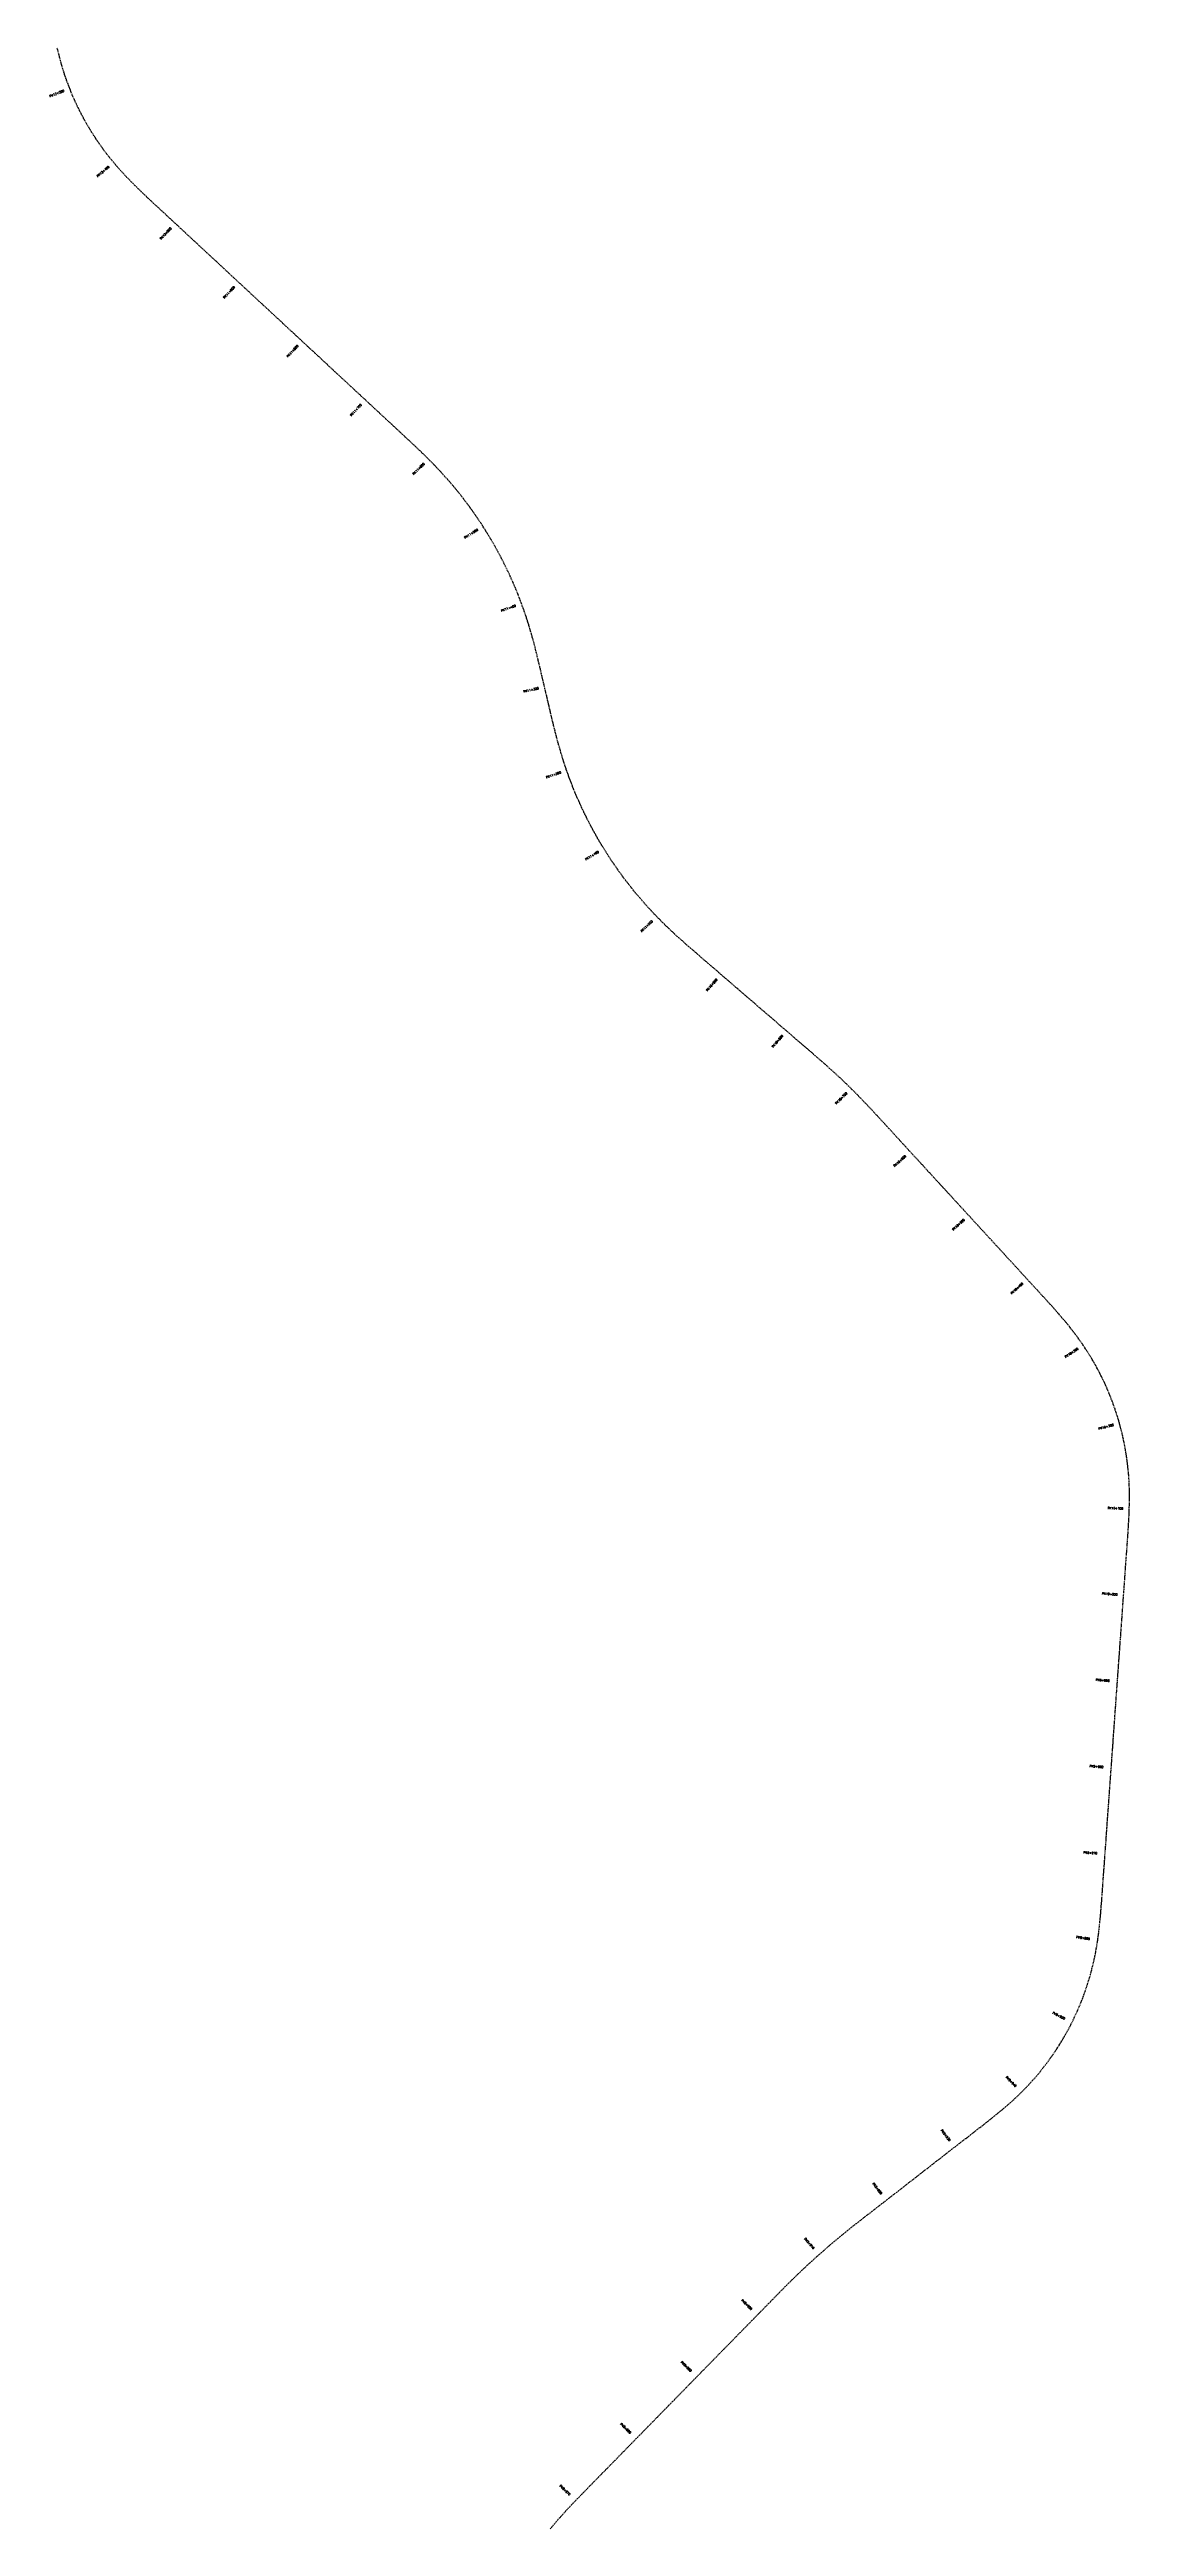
# Model space of a CAD drawing. Header units: metres. Extents: x 995300 to 1002517, y 1006421 to 1017867.
# Drawn here: x 997074 to 998323, y 1012126 to 1014989 of the extents above; entities that cross this region are included whole.
import ezdxf

# ---------------------------------------------------------------- set-up
doc = ezdxf.new("R2010")
doc.units = ezdxf.units.M
doc.linetypes.add('DASHED', pattern=[0.75, 0.5, -0.25])
doc.layers.add('C-ROAD-PROF', color=1, linetype='DASHED')
doc.styles.get("Standard").update_dxf_attribs({"font": 'simplex.shx'})

msp = doc.modelspace()

# ---------------------------------------------------------------- linework, layer by layer
at = {"layer": 'C-ROAD-PROF', "color": 1, "linetype": 'DASHED', "lineweight": -3, "ltscale": 2}
msp.add_polyline3d([(997653, 1012123.4, 2552), (997656.2, 1012127.3, 2552), (997660, 1012131.8, 2552), (997664.7, 1012137.1, 2552), (997670.7, 1012143.8, 2552), (997677.5, 1012151.1, 2552), (997684.5, 1012158.3, 2552), (997691.4, 1012165.4, 2552), (997698.4, 1012172.6, 2552), (997704.7, 1012179, 2552), (997711.7, 1012186.2, 2552), (997718.7, 1012193.3, 2552), (997725.7, 1012200.4, 2552), (997732.7, 1012207.6, 2552), (997739, 1012214, 2552), (997745.3, 1012220.5, 2552), (997752.3, 1012227.6, 2552), (997759.3, 1012234.7, 2552), (997766.3, 1012241.9, 2552), (997773.3, 1012249, 2552), (997780.3, 1012256.2, 2552), (997787.3, 1012263.3, 2552), (997793.6, 1012269.7, 2552), (997800.6, 1012276.9, 2552), (997806.9, 1012283.3, 2552), (997813.9, 1012290.5, 2552), (997820.9, 1012297.6, 2552), (997827.9, 1012304.8, 2552), (997834.2, 1012311.2, 2552), (997841.2, 1012318.3, 2552), (997847.5, 1012324.8, 2552), (997854.5, 1012331.9, 2552), (997861.5, 1012339, 2552), (997868.5, 1012346.2, 2552), (997874.8, 1012352.6, 2552), (997880.4, 1012358.3, 2552), (997881.1, 1012359, 2552), (997887.4, 1012365.5, 2551.5), (997893, 1012371.2, 2551.2), (997893.7, 1012371.9, 2551.2), (997894.4, 1012372.6, 2551.1), (997895.1, 1012373.3, 2551.1), (997895.8, 1012374, 2551), (997896.5, 1012374.8, 2551), (997903.5, 1012381.9, 2551), (997910.5, 1012389, 2551), (997917.5, 1012396.2, 2551), (997924.5, 1012403.3, 2551), (997931.6, 1012410.3, 2551), (997938.8, 1012417.3, 2551), (997946, 1012424.2, 2551), (997953.4, 1012431, 2551), (997960.8, 1012437.7, 2551), (997968.3, 1012444.3, 2551), (997975.8, 1012450.9, 2551), (997983.5, 1012457.3, 2551), (997991.2, 1012463.7, 2551), (997998.9, 1012470, 2551), (998006.8, 1012476.2, 2551), (998014.7, 1012482.4, 2551), (998022.6, 1012488.5, 2551), (998030.4, 1012494.6, 2551), (998037.6, 1012500.2, 2551), (998045.5, 1012506.3, 2551), (998053.4, 1012512.4, 2551), (998060.5, 1012517.9, 2551), (998067.6, 1012523.5, 2551), (998068.4, 1012524.1, 2551), (998076.3, 1012530.2, 2550.8), (998081, 1012533.9, 2550.6), (998081.8, 1012534.5, 2550.6), (998083.4, 1012535.7, 2550.6), (998084.2, 1012536.3, 2550.5), (998085.7, 1012537.6, 2550.5), (998086.5, 1012538.2, 2550.5), (998088.1, 1012539.4, 2550.5), (998088.9, 1012540, 2550.5), (998096.8, 1012546.2, 2550.3), (998103.9, 1012551.7, 2550.1), (998108.6, 1012555.4, 2550), (998109.4, 1012556, 2550), (998116.5, 1012561.5, 2550), (998123.6, 1012567, 2550), (998126.8, 1012569.5, 2550), (998127.6, 1012570.1, 2550), (998135.5, 1012576.2, 2549.9), (998143.4, 1012582.3, 2549.8), (998149.7, 1012587.3, 2549.8), (998150.5, 1012587.9, 2549.8), (998152.1, 1012589.1, 2549.8), (998152.9, 1012589.7, 2549.8), (998153.7, 1012590.3, 2549.7), (998156, 1012592.2, 2549.7), (998159.2, 1012594.6, 2549.6), (998160.7, 1012595.9, 2549.6), (998161.5, 1012596.5, 2549.6), (998163.1, 1012597.7, 2549.5), (998165.4, 1012599.6, 2549.5), (998167.8, 1012601.5, 2549.4), (998169.3, 1012602.7, 2549.3), (998170.1, 1012603.4, 2549.3), (998175.5, 1012607.8, 2549), (998176.3, 1012608.4, 2549), (998181.6, 1012613, 2549), (998186.1, 1012617, 2549), (998189.8, 1012620.3, 2549), (998193.4, 1012623.8, 2549), (998197, 1012627.3, 2549), (998199.1, 1012629.4, 2549), (998202.6, 1012633, 2548.9), (998203.3, 1012633.7, 2548.8), (998206.7, 1012637.3, 2548.7), (998210.1, 1012641, 2548.5), (998213.4, 1012644.8, 2548.3), (998216.6, 1012648.6, 2548.2), (998219.8, 1012652.5, 2548), (998222.3, 1012655.6, 2547.8), (998222.9, 1012656.4, 2547.8), (998225.4, 1012659.5, 2547.6), (998228.4, 1012663.5, 2547.4), (998230.1, 1012666, 2547.3), (998231.3, 1012667.6, 2547.2), (998231.9, 1012668.4, 2547.2), (998232.5, 1012669.2, 2547.1), (998233.6, 1012670.9, 2547), (998234.2, 1012671.7, 2546.9), (998237, 1012675.8, 2546.4), (998237.5, 1012676.7, 2546.3), (998238.1, 1012677.5, 2546.2), (998238.6, 1012678.3, 2546.1), (998239.2, 1012679.2, 2545.9), (998239.7, 1012680, 2545.8), (998241.9, 1012683.4, 2545.1), (998242.4, 1012684.2, 2544.9), (998242.9, 1012685.1, 2544.7), (998244.5, 1012687.6, 2544.1), (998245, 1012688.5, 2543.9), (998245.5, 1012689.4, 2543.8), (998246, 1012690.2, 2543.7), (998247.5, 1012692.8, 2543.3), (998248.5, 1012694.6, 2543), (998249.5, 1012696.3, 2542.8), (998250.5, 1012698, 2542.7), (998252.8, 1012702.4, 2542.3), (998253.8, 1012704.2, 2542.2), (998254.2, 1012705.1, 2542.1), (998254.7, 1012706, 2542), (998255.1, 1012706.9, 2542), (998257.4, 1012711.4, 2542), (998259.5, 1012715.9, 2542), (998261.6, 1012720.4, 2542), (998262, 1012721.3, 2542), (998262.4, 1012722.2, 2542.1), (998264.4, 1012726.8, 2543), (998266.3, 1012731.4, 2543.9), (998266.7, 1012732.4, 2544), (998267.1, 1012733.3, 2544.2), (998267.4, 1012734.2, 2544.3), (998268.2, 1012736.1, 2544.5), (998268.5, 1012737, 2544.6), (998269.6, 1012739.8, 2545), (998271.3, 1012744.5, 2545), (998272.9, 1012749.3, 2545), (998274.4, 1012754, 2545), (998275.9, 1012758.8, 2545), (998277.3, 1012763.6, 2545), (998278.6, 1012768.4, 2545), (998279.8, 1012773.3, 2545), (998281, 1012778.1, 2545), (998282.1, 1012783, 2545), (998283.1, 1012787.9, 2545), (998283.3, 1012788.9, 2545), (998283.5, 1012789.9, 2545), (998283.6, 1012790.9, 2545), (998284.2, 1012793.8, 2544.8), (998285.2, 1012799.7, 2544.6), (998285.8, 1012803.7, 2544.4), (998286.1, 1012805.7, 2544.3), (998286.3, 1012807.7, 2544.3), (998286.5, 1012808.6, 2544.2), (998286.6, 1012809.6, 2544.2), (998287.6, 1012817.6, 2544), (998288.3, 1012824.5, 2543.8), (998288.4, 1012825.5, 2543.8), (998288.6, 1012827.5, 2543.7), (998288.7, 1012828.5, 2543.6), (998289.2, 1012833.5, 2543.5), (998289.3, 1012834.5, 2543.4), (998289.3, 1012835.5, 2543.4), (998289.6, 1012838.5, 2543.2), (998289.7, 1012839.5, 2543.1), (998289.8, 1012841.5, 2543), (998290.1, 1012845.5, 2542.7), (998290.3, 1012847.5, 2542.6), (998290.4, 1012848.5, 2542.5), (998291.1, 1012858.4, 2542.1), (998291.2, 1012859.4, 2542.1), (998291.3, 1012861.4, 2542.1), (998291.4, 1012862.4, 2542.1), (998291.8, 1012868.4, 2542.1), (998292.3, 1012875.4, 2542), (998292.4, 1012876.4, 2542), (998292.5, 1012878.4, 2541.9), (998292.6, 1012879.4, 2541.8), (998292.7, 1012881.4, 2541.7), (998292.8, 1012882.4, 2541.6), (998292.9, 1012883.4, 2541.6), (998293, 1012884.4, 2541.5), (998293, 1012885.4, 2541.5), (998293.1, 1012886.4, 2541.5), (998293.2, 1012888.3, 2541.5), (998293.3, 1012889.3, 2541.5), (998293.4, 1012890.3, 2541.5), (998293.5, 1012891.3, 2541.6), (998293.6, 1012893.3, 2541.7), (998293.7, 1012894.3, 2541.8), (998294, 1012898.3, 2542), (998294, 1012899.3, 2542), (998294.1, 1012900.3, 2542), (998294.2, 1012902.3, 2542), (998295, 1012912.3, 2542), (998295.7, 1012922.3, 2542), (998295.7, 1012923.3, 2542), (998296.4, 1012932.2, 2542.3), (998297.1, 1012942.2, 2542.6), (998297.8, 1012952.2, 2543), (998297.9, 1012953.2, 2543), (998298, 1012954.2, 2543), (998298, 1012955.2, 2543), (998298.1, 1012956.2, 2543), (998298.8, 1012966.1, 2543), (998299, 1012968.1, 2543), (998299.6, 1012977.1, 2543), (998300.2, 1012986.1, 2543), (998300.5, 1012989.1, 2543), (998301, 1012997.1, 2543), (998301.1, 1012998.1, 2543), (998301.2, 1013000.1, 2543.2), (998301.5, 1013003.1, 2543.4), (998302, 1013010, 2543.8), (998302, 1013011, 2543.9), (998302.1, 1013012, 2543.9), (998302.2, 1013014, 2544), (998302.3, 1013015, 2544.1), (998302.5, 1013017, 2544.3), (998302.5, 1013018, 2544.4), (998302.6, 1013019, 2544.4), (998303, 1013024, 2544.9), (998303, 1013025, 2545), (998303.1, 1013026, 2545.1), (998303.2, 1013027, 2545.1), (998303.2, 1013028, 2545.2), (998303.4, 1013030, 2545.3), (998303.5, 1013031, 2545.4), (998303.5, 1013032, 2545.4), (998303.6, 1013033, 2545.5), (998303.7, 1013034, 2545.6), (998303.7, 1013035, 2545.7), (998304.2, 1013041, 2546), (998304.2, 1013042, 2546), (998305, 1013051.9, 2546), (998305.7, 1013061.9, 2546), (998305.7, 1013062.9, 2546), (998306.4, 1013071.9, 2546), (998307.1, 1013081.9, 2546), (998307.8, 1013091.8, 2546), (998308.5, 1013101.8, 2546), (998309.2, 1013110.8, 2546), (998309.3, 1013112.8, 2546), (998309.4, 1013113.8, 2546), (998309.6, 1013116.8, 2546.2), (998309.7, 1013117.8, 2546.2), (998310.2, 1013125.7, 2546.1), (998310.3, 1013126.7, 2546), (998310.4, 1013127.7, 2546), (998310.5, 1013128.7, 2546), (998311.2, 1013138.7, 2546), (998311.8, 1013147.7, 2546), (998312.5, 1013156.7, 2546), (998313.2, 1013166.6, 2546), (998313.9, 1013176.6, 2546), (998314.6, 1013186.6, 2546), (998315.2, 1013195.6, 2546), (998316, 1013205.5, 2546), (998316.7, 1013215.5, 2546), (998317.4, 1013225.5, 2546), (998318, 1013234.5, 2546), (998318.7, 1013244.4, 2546), (998319.5, 1013254.4, 2546), (998320.2, 1013264.4, 2546), (998320.9, 1013274.4, 2546), (998321.5, 1013284.3, 2546), (998321.8, 1013290.3, 2546), (998321.9, 1013291.3, 2546), (998322.3, 1013301.3, 2545.7), (998322.4, 1013307.3, 2545.5), (998322.5, 1013308.3, 2545.5), (998322.5, 1013315.3, 2545.5), (998322.5, 1013316.3, 2545.5), (998322.5, 1013318.3, 2545.5), (998322.5, 1013319.3, 2545.5), (998322.5, 1013320.3, 2545.4), (998322.5, 1013321.3, 2545.5), (998322.5, 1013322.3, 2545.5), (998322.4, 1013325.3, 2545.4), (998322.3, 1013329.3, 2545.4), (998322.2, 1013330.3, 2545.4), (998322, 1013335.3, 2545.4), (998321.6, 1013340.3, 2545.5), (998321.6, 1013341.3, 2545.5), (998321.5, 1013342.3, 2545.5), (998321, 1013347.3, 2545.5), (998320.8, 1013349.3, 2545.5), (998320.7, 1013350.3, 2545.5), (998320.6, 1013351.3, 2545.5), (998320.5, 1013352.2, 2545.5), (998320.4, 1013353.2, 2545.5), (998320.3, 1013354.2, 2545.5), (998320.2, 1013355.2, 2545.5), (998320, 1013356.2, 2545.5), (998319.4, 1013361.2, 2545.4), (998319.1, 1013363.1, 2545.4), (998318.8, 1013365.1, 2545.4), (998318.6, 1013366.1, 2545.4), (998318.5, 1013367.1, 2545.3), (998318.1, 1013369.1, 2545.3), (998318, 1013370.1, 2545.3), (998317.1, 1013375, 2545.2), (998316.3, 1013378.9, 2545.1), (998316.1, 1013379.9, 2545.1), (998315, 1013384.8, 2545.3), (998313.9, 1013389.6, 2545.4), (998312.7, 1013394.5, 2545.6), (998311.4, 1013399.3, 2545.7), (998310.9, 1013401.3, 2545.8), (998310.6, 1013402.2, 2545.8), (998310.3, 1013403.2, 2545.8), (998310.1, 1013404.1, 2545.8), (998309.8, 1013405.1, 2545.8), (998309.5, 1013406.1, 2545.9), (998309.2, 1013407, 2546), (998308.9, 1013408, 2546), (998307.4, 1013412.7, 2546), (998305.8, 1013417.5, 2546), (998304.2, 1013422.2, 2546), (998302.4, 1013426.9, 2546), (998300.6, 1013431.6, 2546), (998300.3, 1013432.5, 2546), (998299.9, 1013433.4, 2545.9), (998299.5, 1013434.3, 2545.9), (998299.1, 1013435.3, 2545.9), (998297.2, 1013439.9, 2545.7), (998296.8, 1013440.8, 2545.7), (998295.6, 1013443.5, 2545.6), (998295.2, 1013444.4, 2545.6), (998294.8, 1013445.4, 2545.6), (998294.3, 1013446.3, 2545.7), (998293.9, 1013447.2, 2545.7), (998293.5, 1013448.1, 2545.7), (998293.1, 1013449, 2545.7), (998292.2, 1013450.8, 2545.7), (998291.8, 1013451.7, 2545.7), (998290.9, 1013453.5, 2545.8), (998290, 1013455.3, 2545.9), (998289.6, 1013456.2, 2545.9), (998289.1, 1013457.1, 2545.9), (998288.7, 1013458, 2545.9), (998287.8, 1013459.7, 2546), (998285.4, 1013464.2, 2546), (998283.5, 1013467.7, 2546), (998281.1, 1013472, 2546.1), (998280.6, 1013472.9, 2546.1), (998280, 1013473.8, 2546.1), (998277.5, 1013478.1, 2546.1), (998276.4, 1013479.8, 2546.1), (998273.8, 1013484, 2546.1), (998273.2, 1013484.8, 2546.2), (998272.2, 1013486.5, 2546.2), (998271.6, 1013487.3, 2546.2), (998268.8, 1013491.5, 2546.3), (998267.7, 1013493.2, 2546.3), (998264.8, 1013497.2, 2546.3), (998263.1, 1013499.7, 2546.3), (998262.5, 1013500.5, 2546.3), (998260.7, 1013502.9, 2546.4), (998260.1, 1013503.7, 2546.5), (998258.9, 1013505.3, 2546.6), (998257.7, 1013506.9, 2546.6), (998257.1, 1013507.7, 2546.7), (998256.5, 1013508.5, 2546.7), (998254.6, 1013510.8, 2546.7), (998254, 1013511.6, 2546.7), (998251.5, 1013514.7, 2546.9), (998250.8, 1013515.5, 2546.9), (998250.2, 1013516.3, 2546.9), (998249.6, 1013517, 2547), (998248.9, 1013517.8, 2547), (998248.3, 1013518.6, 2547), (998247.7, 1013519.4, 2547), (998246.4, 1013520.9, 2547), (998245.7, 1013521.6, 2547), (998241.8, 1013526.2, 2547.2), (998241.2, 1013527, 2547.2), (998240.5, 1013527.7, 2547.3), (998238.5, 1013530, 2547.4), (998237.9, 1013530.7, 2547.4), (998233.2, 1013536, 2547.7), (998232.6, 1013536.7, 2547.7), (998231.2, 1013538.2, 2547.8), (998230.6, 1013538.9, 2547.8), (998227.9, 1013541.9, 2548), (998227.2, 1013542.6, 2548), (998225.2, 1013544.9, 2548), (998224.5, 1013545.6, 2548), (998223.2, 1013547.1, 2548), (998222.5, 1013547.8, 2548), (998215.7, 1013555.2, 2548.3), (998209.6, 1013561.8, 2548.6), (998203.5, 1013568.4, 2548.8), (998202.9, 1013569.2, 2548.9), (998200.8, 1013571.4, 2549), (998200.2, 1013572.1, 2549), (998193.4, 1013579.5, 2549), (998187.3, 1013586.1, 2549), (998180.5, 1013593.5, 2549), (998174.5, 1013600.1, 2549), (998168.4, 1013606.7, 2549), (998163.6, 1013611.9, 2549), (998163, 1013612.6, 2549), (998156.9, 1013619.3, 2548.7), (998150.1, 1013626.6, 2548.5), (998144, 1013633.3, 2548.2), (998139.3, 1013638.4, 2548), (998138.6, 1013639.2, 2548), (998132.5, 1013645.8, 2548), (998127.1, 1013651.7, 2548), (998126.4, 1013652.4, 2548), (998123.7, 1013655.4, 2547.8), (998123.1, 1013656.1, 2547.8), (998119, 1013660.5, 2547.6), (998118.3, 1013661.3, 2547.6), (998117.7, 1013662, 2547.6), (998116.3, 1013663.5, 2547.5), (998114.3, 1013665.7, 2547.4), (998113.6, 1013666.4, 2547.4), (998112.9, 1013667.1, 2547.3), (998111.6, 1013668.6, 2547.2), (998110.9, 1013669.4, 2547.2), (998110.2, 1013670.1, 2547.2), (998109.5, 1013670.8, 2547.2), (998108.9, 1013671.6, 2547.2), (998107.5, 1013673, 2547.1), (998106.8, 1013673.8, 2547.1), (998106.2, 1013674.5, 2547.1), (998105.5, 1013675.2, 2547.1), (998104.8, 1013676, 2547.1), (998104.1, 1013676.7, 2547.1), (998102.8, 1013678.2, 2547.1), (998102.1, 1013678.9, 2547), (998098, 1013683.3, 2547.1), (998096.7, 1013684.8, 2547.1), (998096, 1013685.6, 2547.1), (998089.9, 1013692.2, 2547.2), (998083.2, 1013699.6, 2547.2), (998079.1, 1013704, 2547.2), (998073, 1013710.6, 2547.2), (998066.9, 1013717.2, 2547.2), (998064.2, 1013720.2, 2547.2), (998063.5, 1013720.9, 2547.2), (998062.2, 1013722.4, 2547.2), (998061.5, 1013723.1, 2547.1), (998058.1, 1013726.8, 2547), (998057.5, 1013727.5, 2547), (998050.7, 1013734.9, 2547), (998049.3, 1013736.4, 2547), (998043.3, 1013743, 2546.9), (998042.6, 1013743.8, 2546.9), (998036.5, 1013750.4, 2546.8), (998033.8, 1013753.3, 2546.8), (998032.4, 1013754.8, 2546.8), (998031.8, 1013755.5, 2546.8), (998031.1, 1013756.3, 2546.8), (998029.7, 1013757.7, 2546.8), (998027.7, 1013759.9, 2546.8), (998027, 1013760.7, 2546.8), (998020.2, 1013768, 2546.8), (998017.4, 1013770.9, 2546.8), (998013.3, 1013775.2, 2546.8), (998008.4, 1013780.2, 2546.9), (998007.7, 1013781, 2546.9), (998004.9, 1013783.8, 2547), (997997.8, 1013790.8, 2547), (997990.6, 1013797.8, 2547), (997983.3, 1013804.6, 2547), (997975.9, 1013811.3, 2547), (997969.9, 1013816.6, 2547), (997969.1, 1013817.3, 2547), (997966.9, 1013819.3, 2547.2), (997966.1, 1013819.9, 2547.2), (997963.9, 1013821.9, 2547.3), (997961.6, 1013823.9, 2547.4), (997960.9, 1013824.5, 2547.5), (997960.1, 1013825.2, 2547.5), (997959.3, 1013825.8, 2547.5), (997956.3, 1013828.5, 2547.7), (997955.6, 1013829.1, 2547.7), (997954.8, 1013829.8, 2547.8), (997954, 1013830.4, 2547.8), (997952.5, 1013831.7, 2547.9), (997951.8, 1013832.4, 2547.9), (997951, 1013833, 2548), (997950.3, 1013833.7, 2548), (997948.7, 1013835, 2547.9), (997948, 1013835.6, 2548), (997946.5, 1013836.9, 2548), (997945.7, 1013837.6, 2548), (997945, 1013838.2, 2548), (997944.2, 1013838.9, 2548), (997943.4, 1013839.6, 2548), (997942.7, 1013840.2, 2548), (997941.9, 1013840.9, 2548), (997941.2, 1013841.5, 2548), (997940.4, 1013842.2, 2548), (997939.6, 1013842.8, 2548), (997937.4, 1013844.8, 2548), (997935.1, 1013846.7, 2548), (997934.3, 1013847.4, 2548), (997931.3, 1013850, 2548.1), (997926, 1013854.6, 2548.1), (997922.2, 1013857.8, 2548.1), (997919.2, 1013860.4, 2548), (997917.7, 1013861.7, 2548), (997911.6, 1013867, 2547.7), (997910.9, 1013867.6, 2547.7), (997910.1, 1013868.3, 2547.7), (997908.6, 1013869.6, 2547.7), (997907.1, 1013870.9, 2547.7), (997906.3, 1013871.5, 2547.7), (997905.6, 1013872.2, 2547.7), (997904.8, 1013872.8, 2547.7), (997901, 1013876.1, 2547.9), (997900.3, 1013876.8, 2547.9), (997899.5, 1013877.4, 2547.9), (997898, 1013878.7, 2547.9), (997896.5, 1013880, 2548), (997895.7, 1013880.7, 2547.9), (997889.7, 1013885.9, 2547.7), (997888.9, 1013886.6, 2547.7), (997888.1, 1013887.2, 2547.6), (997887.4, 1013887.9, 2547.6), (997885.9, 1013889.2, 2547.5), (997885.1, 1013889.8, 2547.5), (997880.6, 1013893.7, 2547.5), (997879.8, 1013894.4, 2547.4), (997879, 1013895, 2547.4), (997876.8, 1013897, 2547.4), (997876, 1013897.7, 2547.3), (997873.7, 1013899.6, 2547.3), (997873, 1013900.3, 2547.2), (997870.7, 1013902.2, 2547.2), (997870, 1013902.9, 2547.2), (997869.2, 1013903.5, 2547.1), (997868.4, 1013904.2, 2547.1), (997863.1, 1013908.7, 2547), (997861.6, 1013910.1, 2547), (997860.1, 1013911.4, 2546.9), (997859.3, 1013912, 2546.9), (997858.6, 1013912.7, 2546.9), (997857.8, 1013913.3, 2546.9), (997855.6, 1013915.3, 2546.8), (997854.8, 1013915.9, 2546.8), (997854, 1013916.6, 2546.8), (997853.3, 1013917.2, 2546.7), (997852.5, 1013917.9, 2546.7), (997851, 1013919.2, 2546.6), (997850.3, 1013919.8, 2546.6), (997848.7, 1013921.2, 2546.6), (997848, 1013921.8, 2546.6), (997846.5, 1013923.1, 2546.5), (997845.7, 1013923.8, 2546.5), (997841.9, 1013927, 2546.4), (997835.1, 1013932.9, 2546.1), (997833.6, 1013934.2, 2546), (997832.8, 1013934.9, 2546), (997832.1, 1013935.5, 2546), (997829.8, 1013937.5, 2546), (997826, 1013940.7, 2546), (997825.3, 1013941.4, 2546), (997823.7, 1013942.7, 2545.9), (997823, 1013943.3, 2545.8), (997822.2, 1013944, 2545.8), (997821.5, 1013944.7, 2545.8), (997819.2, 1013946.6, 2545.7), (997818.5, 1013947.3, 2545.6), (997810.9, 1013953.8, 2545.4), (997810.2, 1013954.5, 2545.4), (997809.4, 1013955.2, 2545.4), (997807.9, 1013956.5, 2545.3), (997807.2, 1013957.2, 2545.3), (997799.7, 1013963.8, 2545.1), (997796, 1013967.2, 2545), (997795.3, 1013967.9, 2545), (997794.6, 1013968.6, 2545), (997789.5, 1013973.4, 2544.7), (997788.7, 1013974.1, 2544.7), (997788, 1013974.7, 2544.6), (997786.6, 1013976.1, 2544.5), (997785.9, 1013976.8, 2544.5), (997782.3, 1013980.3, 2544.4), (997780.9, 1013981.7, 2544.3), (997780.2, 1013982.5, 2544.3), (997779.5, 1013983.2, 2544.4), (997778.8, 1013983.9, 2544.4), (997778.1, 1013984.6, 2544.3), (997776.7, 1013986, 2544.3), (997776, 1013986.7, 2544.3), (997774.6, 1013988.2, 2544.3), (997773.9, 1013988.9, 2544.3), (997773.2, 1013989.6, 2544.2), (997769.8, 1013993.3, 2544.1), (997769.1, 1013994, 2544.1), (997767.1, 1013996.2, 2544), (997761.7, 1014002.1, 2544), (997756.5, 1014008.2, 2544), (997751.3, 1014014.3, 2544), (997747.5, 1014019, 2544), (997746.9, 1014019.7, 2544), (997742.6, 1014025.2, 2544.1), (997740.7, 1014027.6, 2544.1), (997737.1, 1014032.4, 2544.1), (997736.5, 1014033.2, 2544.1), (997735.4, 1014034.8, 2544.1), (997734.8, 1014035.6, 2544.1), (997733, 1014038.1, 2544.1), (997732.4, 1014038.9, 2544.2), (997731.3, 1014040.5, 2544.2), (997730.7, 1014041.3, 2544.2), (997730.1, 1014042.1, 2544.2), (997729.5, 1014043, 2544.2), (997729, 1014043.8, 2544.2), (997727.2, 1014046.2, 2544.3), (997726.7, 1014047.1, 2544.3), (997726.1, 1014047.9, 2544.3), (997725.6, 1014048.7, 2544.3), (997725, 1014049.6, 2544.4), (997724.4, 1014050.4, 2544.4), (997723.9, 1014051.2, 2544.4), (997719.5, 1014057.9, 2544.5), (997718.4, 1014059.6, 2544.5), (997714.2, 1014066.4, 2544.5), (997713.7, 1014067.2, 2544.5), (997713.1, 1014068.1, 2544.5), (997712.1, 1014069.8, 2544.5), (997711.6, 1014070.6, 2544.5), (997711.1, 1014071.5, 2544.5), (997710.6, 1014072.4, 2544.5), (997710, 1014073.2, 2544.5), (997709.5, 1014074.1, 2544.6), (997709, 1014074.9, 2544.5), (997708.5, 1014075.8, 2544.5), (997707.5, 1014077.5, 2544.5), (997707, 1014078.4, 2544.6), (997706.5, 1014079.3, 2544.6), (997706, 1014080.1, 2544.6), (997705.6, 1014081, 2544.6), (997705.1, 1014081.9, 2544.6), (997704.6, 1014082.8, 2544.6), (997704.1, 1014083.6, 2544.6), (997703.6, 1014084.5, 2544.6), (997703.1, 1014085.4, 2544.6), (997702.6, 1014086.3, 2544.7), (997702.2, 1014087.1, 2544.7), (997701.7, 1014088, 2544.7), (997701.2, 1014088.9, 2544.8), (997700.7, 1014089.8, 2544.8), (997700.3, 1014090.7, 2544.9), (997699.3, 1014092.4, 2544.9), (997698.4, 1014094.2, 2545), (997697.5, 1014096, 2545.1), (997695.7, 1014099.5, 2545.1), (997694.8, 1014101.3, 2545.2), (997694.3, 1014102.2, 2545.2), (997693.9, 1014103.1, 2545.2), (997693.4, 1014104, 2545.1), (997692.6, 1014105.8, 2545.1), (997691.7, 1014107.6, 2545), (997691.3, 1014108.5, 2545), (997689.5, 1014112.1, 2544.6), (997689.1, 1014113, 2544.6), (997688.3, 1014114.9, 2544.4), (997687.9, 1014115.8, 2544.4), (997687, 1014117.6, 2544.3), (997686.6, 1014118.5, 2544.3), (997686.2, 1014119.4, 2544.3), (997685.8, 1014120.3, 2544.3), (997685.4, 1014121.2, 2544.3), (997684.6, 1014123.1, 2544.4), (997684.2, 1014124, 2544.4), (997683.8, 1014124.9, 2544.4), (997683.4, 1014125.8, 2544.5), (997683, 1014126.7, 2544.5), (997682.6, 1014127.7, 2544.5), (997682.2, 1014128.6, 2544.5), (997681.9, 1014129.5, 2544.5), (997680, 1014134.1, 2544.6), (997679.6, 1014135.1, 2544.6), (997679.2, 1014136, 2544.6), (997678.5, 1014137.8, 2544.6), (997678.1, 1014138.8, 2544.6), (997677.7, 1014139.7, 2544.6), (997677.4, 1014140.6, 2544.6), (997677, 1014141.6, 2544.6), (997676.7, 1014142.5, 2544.6), (997676.3, 1014143.4, 2544.6), (997675.9, 1014144.4, 2544.5), (997675.2, 1014146.2, 2544.5), (997674.9, 1014147.2, 2544.5), (997674.6, 1014148.1, 2544.5), (997674.2, 1014149.1, 2544.5), (997673.9, 1014150, 2544.4), (997673.5, 1014150.9, 2544.4), (997673.2, 1014151.9, 2544.4), (997672.9, 1014152.8, 2544.4), (997672.5, 1014153.8, 2544.5), (997672.2, 1014154.7, 2544.5), (997671.9, 1014155.7, 2544.5), (997671.5, 1014156.6, 2544.5), (997671.2, 1014157.5, 2544.6), (997670.9, 1014158.5, 2544.6), (997670.6, 1014159.4, 2544.7), (997670.2, 1014160.4, 2544.7), (997669.9, 1014161.3, 2544.8), (997668.4, 1014166.1, 2545), (997667.8, 1014168, 2545.1), (997667.5, 1014168.9, 2545.1), (997665.1, 1014176.6, 2545.4), (997664.6, 1014178.5, 2545.5), (997664.3, 1014179.5, 2545.6), (997662.4, 1014186.2, 2546), (997662.1, 1014187.2, 2546.1), (997660.3, 1014193.9, 2546.6), (997660, 1014194.9, 2546.7), (997659.8, 1014195.9, 2546.8), (997659.3, 1014197.8, 2546.9), (997659, 1014198.8, 2547), (997658.8, 1014199.7, 2547), (997657.8, 1014203.6, 2547.1), (997657.1, 1014206.5, 2547.2), (997656.2, 1014210.4, 2547.3), (997655.9, 1014211.4, 2547.3), (997654.5, 1014217.2, 2547.3), (997653.6, 1014221.1, 2547.3), (997653.1, 1014223.1, 2547.4), (997652.7, 1014225, 2547.4), (997652.4, 1014226, 2547.4), (997651.5, 1014229.9, 2547.5), (997651.1, 1014231.8, 2547.6), (997650.8, 1014232.8, 2547.6), (997650.4, 1014234.8, 2547.7), (997650.2, 1014235.7, 2547.7), (997649.9, 1014236.7, 2547.8), (997649.5, 1014238.6, 2547.9), (997649.2, 1014239.6, 2547.9), (997649, 1014240.6, 2547.9), (997648.8, 1014241.6, 2547.9), (997648.6, 1014242.5, 2548), (997646.5, 1014251.3, 2548), (997644.5, 1014260.1, 2548), (997643.3, 1014264.9, 2548), (997642.9, 1014266.9, 2548), (997642.6, 1014267.9, 2548), (997641.5, 1014272.7, 2548), (997641.2, 1014273.7, 2548), (997641, 1014274.7, 2548), (997640.8, 1014275.6, 2548), (997639.4, 1014281.5, 2548.1), (997638.9, 1014283.4, 2548.1), (997638, 1014287.3, 2548.2), (997637, 1014291.2, 2548.2), (997636.8, 1014292.2, 2548.2), (997634.6, 1014300.9, 2548.3), (997632.5, 1014308.6, 2548.3), (997631.9, 1014310.5, 2548.4), (997631.4, 1014312.5, 2548.4), (997631.1, 1014313.4, 2548.4), (997628.9, 1014321.1, 2548.4), (997628.6, 1014322.1, 2548.4), (997628.3, 1014323, 2548.4), (997628, 1014324, 2548.4), (997627.7, 1014324.9, 2548.5), (997627.4, 1014325.9, 2548.5), (997626.8, 1014327.8, 2548.5), (997626.5, 1014328.7, 2548.5), (997626.2, 1014329.7, 2548.5), (997625.9, 1014330.6, 2548.4), (997625.6, 1014331.6, 2548.5), (997625.3, 1014332.5, 2548.5), (997625, 1014333.5, 2548.5), (997624.7, 1014334.4, 2548.4), (997622.1, 1014342, 2548.4), (997621, 1014344.8, 2548.3), (997618.6, 1014351.4, 2548.3), (997618.3, 1014352.3, 2548.3), (997615.3, 1014359.8, 2548.4), (997613.1, 1014365.3, 2548.4), (997612.7, 1014366.3, 2548.4), (997609.5, 1014373.6, 2548.6), (997606.3, 1014380.9, 2548.9), (997604.1, 1014385.4, 2549), (997603.7, 1014386.3, 2549), (997600.2, 1014393.5, 2549), (997599.8, 1014394.4, 2549), (997596.1, 1014401.6, 2548.8), (997592.4, 1014408.6, 2548.5), (997588.5, 1014415.6, 2548.3), (997584.5, 1014422.5, 2548), (997583.9, 1014423.4, 2548), (997581.9, 1014426.8, 2548), (997577.7, 1014433.6, 2548), (997573.4, 1014440.4, 2548), (997568.9, 1014447, 2548), (997568.4, 1014447.8, 2548), (997567.8, 1014448.7, 2547.9), (997567.2, 1014449.5, 2547.9), (997566.1, 1014451.1, 2547.9), (997565.5, 1014452, 2547.9), (997564.9, 1014452.8, 2547.9), (997564.4, 1014453.6, 2547.8), (997563.8, 1014454.4, 2547.8), (997562.1, 1014456.8, 2547.7), (997561.5, 1014457.7, 2547.6), (997560.9, 1014458.5, 2547.5), (997560.3, 1014459.3, 2547.5), (997559.1, 1014460.9, 2547.3), (997558.5, 1014461.7, 2547.2), (997557.9, 1014462.5, 2547.1), (997557.3, 1014463.3, 2547.1), (997556.7, 1014464.1, 2546.9), (997554.3, 1014467.3, 2546.3), (997553.1, 1014468.9, 2546), (997552.5, 1014469.7, 2545.9), (997550.7, 1014472, 2545.6), (997549.4, 1014473.6, 2545.4), (997547.6, 1014476, 2545), (997546.9, 1014476.7, 2545), (997546.3, 1014477.5, 2544.9), (997545.7, 1014478.3, 2544.8), (997545, 1014479.1, 2544.8), (997544.4, 1014479.9, 2544.7), (997543.8, 1014480.6, 2544.6), (997540.6, 1014484.5, 2544.3), (997539.9, 1014485.2, 2544.3), (997536.7, 1014489, 2544), (997536, 1014489.8, 2544), (997530.7, 1014495.8, 2544), (997526.7, 1014500.2, 2544), (997526, 1014501, 2544.1), (997525.3, 1014501.7, 2544.2), (997521.9, 1014505.3, 2544.9), (997521.2, 1014506.1, 2545.1), (997520.5, 1014506.8, 2545.3), (997519.9, 1014507.5, 2545.4), (997519.2, 1014508.2, 2545.7), (997518.5, 1014509, 2545.9), (997517.8, 1014509.7, 2546), (997510.7, 1014516.8, 2546.3), (997505, 1014522.4, 2546.6), (997497.8, 1014529.3, 2547), (997497.1, 1014530, 2547), (997489.8, 1014536.8, 2547.5), (997486.1, 1014540.3, 2547.7), (997485.4, 1014540.9, 2547.7), (997484.7, 1014541.6, 2547.8), (997483.9, 1014542.3, 2547.8), (997480.3, 1014545.7, 2548), (997479.5, 1014546.4, 2548), (997478.8, 1014547.1, 2548.1), (997478.1, 1014547.7, 2548.1), (997475.1, 1014550.5, 2548.3), (997474.4, 1014551.1, 2548.4), (997472.9, 1014552.5, 2548.4), (997472.2, 1014553.2, 2548.5), (997471.5, 1014553.9, 2548.5), (997470, 1014555.2, 2548.6), (997469.3, 1014555.9, 2548.7), (997467.8, 1014557.3, 2548.7), (997466.3, 1014558.6, 2548.8), (997462.7, 1014562, 2549), (997461.9, 1014562.7, 2549), (997455.4, 1014568.8, 2549.1), (997454.6, 1014569.5, 2549.1), (997448.8, 1014574.9, 2549.2), (997448, 1014575.6, 2549.2), (997444.4, 1014579, 2549.2), (997443.6, 1014579.7, 2549.2), (997442.9, 1014580.4, 2549.2), (997439.2, 1014583.8, 2549.1), (997438.5, 1014584.5, 2549.1), (997437.8, 1014585.2, 2549.1), (997435.6, 1014587.2, 2549.2), (997433.4, 1014589.2, 2549.2), (997431.9, 1014590.6, 2549.2), (997427.5, 1014594.7, 2549.3), (997426.8, 1014595.4, 2549.3), (997422.4, 1014599.4, 2549.4), (997415.8, 1014605.6, 2549.6), (997412.1, 1014609, 2549.6), (997407.7, 1014613, 2549.7), (997407, 1014613.7, 2549.7), (997406.2, 1014614.4, 2549.7), (997399.6, 1014620.5, 2549.9), (997393.1, 1014626.7, 2550), (997392.3, 1014627.3, 2550), (997391.6, 1014628, 2550), (997384.3, 1014634.8, 2550.4), (997382.1, 1014636.9, 2550.5), (997381.3, 1014637.5, 2550.5), (997380.6, 1014638.2, 2550.5), (997379.1, 1014639.6, 2550.6), (997378.4, 1014640.3, 2550.6), (997377.7, 1014640.9, 2550.7), (997375.5, 1014643, 2550.8), (997374.7, 1014643.7, 2550.8), (997374, 1014644.3, 2550.9), (997372.5, 1014645.7, 2551), (997371.8, 1014646.4, 2551), (997367.4, 1014650.5, 2551), (997366.7, 1014651.1, 2551), (997360.1, 1014657.3, 2550.4), (997357.1, 1014660, 2550.2), (997354.9, 1014662, 2550), (997347.6, 1014668.8, 2550), (997341, 1014675, 2550), (997334.4, 1014681.1, 2550), (997327.1, 1014687.9, 2550), (997320.5, 1014694, 2550), (997313.9, 1014700.1, 2550), (997307.3, 1014706.2, 2550), (997300.7, 1014712.4, 2550.1), (997294.1, 1014718.5, 2550.1), (997286.8, 1014725.3, 2550.1), (997280.9, 1014730.7, 2550.1), (997274.3, 1014736.9, 2550.1), (997267, 1014743.7, 2550.1), (997260.4, 1014749.8, 2550.2), (997258.2, 1014751.8, 2550.2), (997250.9, 1014758.6, 2550.2), (997249.4, 1014760, 2550.2), (997242.1, 1014766.8, 2550.3), (997235.5, 1014772.9, 2550.3), (997228.9, 1014779, 2550.3), (997222.3, 1014785.2, 2550.3), (997216.4, 1014790.6, 2550.3), (997209.8, 1014796.7, 2550.2), (997209.1, 1014797.4, 2550.3), (997201.8, 1014804.2, 2550.4), (997194.4, 1014811, 2550.6), (997187.1, 1014817.8, 2550.8), (997182.8, 1014822, 2551), (997182, 1014822.7, 2551), (997174.9, 1014829.6, 2551), (997168.5, 1014836, 2551), (997163.6, 1014841, 2551), (997159.5, 1014845.4, 2551), (997155.5, 1014849.8, 2551), (997152.1, 1014853.5, 2551), (997148.9, 1014857.3, 2551), (997145.7, 1014861.2, 2551), (997142.6, 1014865.1, 2551), (997139.5, 1014869, 2551), (997136.5, 1014873, 2551), (997133.6, 1014877.1, 2551), (997130.7, 1014881.2, 2551), (997127.9, 1014885.3, 2551), (997125.2, 1014889.5, 2551), (997122.5, 1014893.7, 2551), (997119.9, 1014898, 2551), (997117.3, 1014902.3, 2551), (997116.9, 1014903.2, 2551), (997114.4, 1014907.5, 2551), (997113.9, 1014908.4, 2551), (997111.6, 1014912.8, 2551), (997109.3, 1014917.3, 2551.1), (997107.5, 1014920.8, 2551.1), (997107, 1014921.7, 2551.1), (997104.9, 1014926.3, 2551.2), (997102.8, 1014930.8, 2551.4), (997100.8, 1014935.4, 2551.5), (997098.9, 1014940, 2551.6), (997098.2, 1014941.9, 2551.7), (997097.4, 1014943.7, 2551.7), (997097, 1014944.6, 2551.7), (997096.7, 1014945.6, 2551.8), (997096.3, 1014946.5, 2551.8), (997096, 1014947.4, 2551.8), (997094.2, 1014952.1, 2551.8), (997093.9, 1014953.1, 2551.8), (997093.6, 1014954, 2551.9), (997092.6, 1014956.9, 2551.9), (997092.3, 1014957.8, 2551.9), (997091.9, 1014958.8, 2552), (997091.3, 1014960.6, 2552), (997091, 1014961.6, 2552), (997089.5, 1014966.4, 2552), (997088.1, 1014971.2, 2552), (997086.7, 1014976, 2552), (997085.5, 1014980.8, 2552), (997084, 1014986.6, 2552), (997083.1, 1014990.5, 2552)], dxfattribs=at)

# ---------------------------------------------------------------- texts
at = {"color": 1}
for s, rotation, p in [('PK12+200', 21.6764, (997074.6, 1014933.4, 2539.6)), ('PK12+100', 40.1589, (997129.9, 1014841.1, 2537.3)), ('PK12+000', 47.1334, (997203.2, 1014768.7, 2535)), ('PK11+900', 47.1334, (997276.5, 1014700.7, 2532.7)), ('PK11+800', 47.1334, (997349.8, 1014632.7, 2530.5)), ('PK11+700', 47.1334, (997423.1, 1014564.7, 2528.2)), ('PK11+600', 44.9247, (997495.3, 1014496.9, 2525.9)), ('PK11+500', 32.6688, (997554.6, 1014423.3, 2524.4)), ('PK11+400', 20.2132, (997596.6, 1014338.8, 2525.3)), ('PK11+300', 13.1995, (997622.2, 1014245.4, 2526.4)), ('PK11+200', 19.3404, (997648.7, 1014146.3, 2527.5)), ('PK11+100', 31.796, (997694.1, 1014051.3, 2528.6)), ('PK11+000', 44.2516, (997758.9, 1013968.4, 2529.7)), ('PK10+900', 49.2486, (997834.8, 1013900.1, 2530.8)), ('PK10+800', 49.2486, (997910.6, 1013834.9, 2531.9)), ('PK10+700', 45.2858, (997983.9, 1013769.4, 2533)), ('PK10+600', 42.5556, (998051.3, 1013697.2, 2533.9)), ('PK10+500', 42.5556, (998119, 1013623.6, 2533.9)), ('PK10+400', 42.5556, (998186.6, 1013549.9, 2533.9)), ('PK10+300', 34.0009, (998248.8, 1013476.5, 2533.7)), ('PK10+200', 15.5183, (998287.1, 1013393.4, 2533.2)), ('PK10+100', 358.1364, (998297.3, 1013301.9, 2532.7)), ('PK10+000', 355.9035, (998290.7, 1013203.1, 2532.1)), ('PK9+990', 355.9035, (998283.6, 1013103.4, 2531.6)), ('PK9+980', 355.9035, (998276.4, 1013003.7, 2531.1)), ('PK9+970', 355.9035, (998269.3, 1012903.9, 2530.5)), ('PK9+960', 351.4664, (998260.9, 1012806.2, 2530.2)), ('PK9+950', 333.1748, (998233.2, 1012718.9, 2532.3)), ('PK9+940', 314.6923, (998179.3, 1012644.9, 2535.1)), ('PK9+930', 307.833, (998104.2, 1012583.6, 2535.3)), ('PK9+920', 307.833, (998025.2, 1012522.2, 2535.3)), ('PK9+910', 311.6905, (997946.3, 1012458.2, 2535.4)), ('PK9+900', 315.5934, (997873.6, 1012387.1, 2535.7)), ('PK8+890', 315.5934, (997803.6, 1012315.7, 2535.9)), ('PK8+880', 315.5934, (997733.6, 1012244.2, 2536.2)), ('PK8+870', 316.1017, (997663.5, 1012172.6, 2536.5))]:
    msp.add_text(s, height=2.5, rotation=rotation, dxfattribs=at).set_placement(p)

doc.saveas('drawing.dxf')
